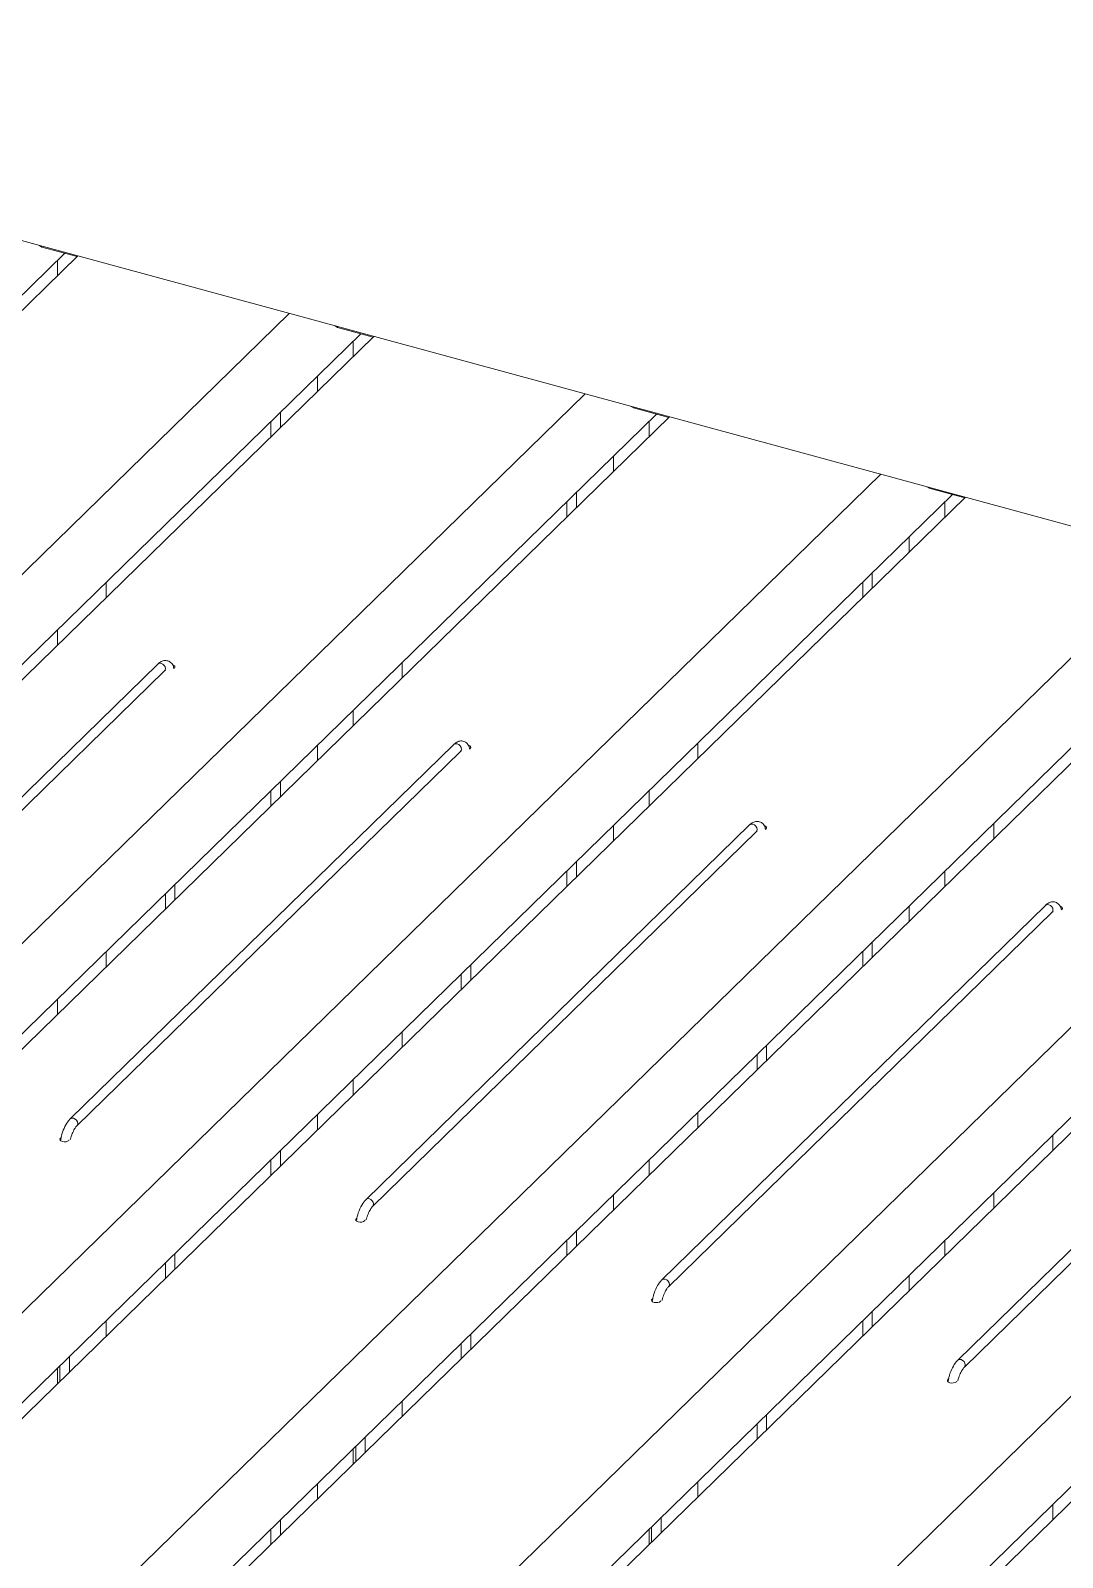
# Model space of a CAD drawing. Header units: millimetres. Extents: x 173 to 1125, y 0 to 736.
# Drawn here: x 889.16 to 921.56, y 577.39 to 625.31 of the extents above; entities that cross this region are included whole.
import ezdxf

# ---------------------------------------------------------------- set-up
doc = ezdxf.new("R2010")
doc.units = ezdxf.units.MM

msp = doc.modelspace()

# ---------------------------------------------------------------- linework, layer by layer
at = {"color": 7, "linetype": 'Continuous', "lineweight": 15}
for p, q in [((808.946, 640.438), (930.73, 607.34)), ((846.537, 575.178), (890.649, 618.233)), ((856.213, 585.104), (890.242, 618.317)), ((889.517, 618.514), (889.441, 618.561)), ((889.517, 618.514), (890.628, 618.212)), ((889.517, 618.514), (890.628, 618.212)), ((889.517, 618.514), (890.628, 618.212)), ((890.006, 617.605), (890.006, 618.087)), ((899.602, 560.756), (956.971, 616.75)), ((853.17, 573.375), (897.282, 616.43)), ((865.5, 582.58), (899.528, 615.793)), ((898.803, 615.99), (898.728, 616.037)), ((898.803, 615.99), (899.915, 615.688)), ((898.803, 615.99), (899.915, 615.688)), ((898.803, 615.99), (899.915, 615.688)), ((898.803, 615.99), (899.915, 615.688)), ((902.256, 560.035), (959.624, 616.029)), ((855.824, 572.654), (899.936, 615.709)), ((899.293, 615.081), (899.293, 615.564)), ((898.173, 613.988), (898.173, 614.47)), ((862.457, 570.851), (906.569, 613.906)), ((897.012, 612.855), (897.012, 613.337)), ((897.012, 612.855), (897.012, 613.337)), ((897.012, 612.855), (897.012, 613.337)), ((908.09, 613.467), (908.014, 613.513)), ((908.09, 613.467), (909.201, 613.165)), ((908.09, 613.467), (909.201, 613.165)), ((908.09, 613.467), (909.201, 613.165)), ((908.09, 613.467), (909.201, 613.165)), ((908.09, 613.467), (909.201, 613.165)), ((865.11, 570.13), (909.222, 613.185)), ((874.786, 580.057), (908.815, 613.27)), ((896.712, 613.045), (896.712, 612.563)), ((896.712, 613.045), (896.712, 612.563)), ((896.712, 613.045), (896.712, 612.563)), ((908.579, 612.558), (908.579, 613.04)), ((907.459, 611.464), (907.459, 611.946)), ((871.743, 568.328), (915.855, 611.382)), ((917.376, 610.943), (917.301, 610.99)), ((917.376, 610.943), (918.487, 610.641)), ((917.376, 610.943), (918.487, 610.641)), ((917.376, 610.943), (918.487, 610.641)), ((917.376, 610.943), (918.487, 610.641)), ((917.376, 610.943), (918.487, 610.641)), ((917.376, 610.943), (918.487, 610.641)), ((874.396, 567.606), (918.508, 610.661)), ((884.072, 577.533), (918.101, 610.746)), ((905.998, 610.521), (905.998, 610.039)), ((905.998, 610.521), (905.998, 610.039)), ((905.998, 610.521), (905.998, 610.039)), ((905.998, 610.521), (905.998, 610.039)), ((906.298, 610.332), (906.298, 610.814)), ((906.298, 610.332), (906.298, 610.814)), ((906.298, 610.332), (906.298, 610.814)), ((906.298, 610.332), (906.298, 610.814)), ((917.865, 610.034), (917.865, 610.516)), ((916.745, 608.94), (916.745, 609.423)), ((881.029, 565.804), (925.142, 608.859)), ((883.683, 565.083), (927.795, 608.137)), ((893.359, 575.009), (927.387, 608.222)), ((915.585, 607.808), (915.585, 608.29)), ((915.585, 607.808), (915.585, 608.29)), ((915.585, 607.808), (915.585, 608.29)), ((915.585, 607.808), (915.585, 608.29)), ((915.585, 607.808), (915.585, 608.29)), ((891.539, 607.514), (891.539, 607.996)), ((915.285, 607.997), (915.285, 607.515)), ((915.285, 607.997), (915.285, 607.515)), ((915.285, 607.997), (915.285, 607.515)), ((915.285, 607.997), (915.285, 607.515)), ((915.285, 607.997), (915.285, 607.515)), ((890.006, 606.018), (890.006, 606.5)), ((890.316, 563.28), (934.428, 606.335)), ((902.645, 572.485), (936.674, 605.698)), ((893.163, 605.427), (881.122, 593.675)), ((893.163, 605.427), (881.122, 593.675)), ((893.163, 605.427), (881.122, 593.675)), ((893.163, 605.427), (881.122, 593.675)), ((881.332, 593.46), (893.372, 605.212)), ((881.332, 593.46), (893.372, 605.212)), ((881.332, 593.46), (893.372, 605.212)), ((881.332, 593.46), (893.372, 605.212)), ((892.969, 562.559), (937.081, 605.614)), ((900.826, 604.99), (900.826, 605.472)), ((899.293, 603.494), (899.293, 603.976)), ((902.449, 602.903), (890.408, 591.151)), ((902.449, 602.903), (890.408, 591.151)), ((902.449, 602.903), (890.408, 591.151)), ((902.449, 602.903), (890.408, 591.151)), ((902.449, 602.903), (890.408, 591.151)), ((898.173, 602.401), (898.173, 602.883)), ((910.112, 602.466), (910.112, 602.948)), ((911.932, 569.961), (945.96, 603.174)), ((890.618, 590.936), (902.659, 602.688)), ((890.618, 590.936), (902.659, 602.688)), ((890.618, 590.936), (902.659, 602.688)), ((890.618, 590.936), (902.659, 602.688)), ((890.618, 590.936), (902.659, 602.688)), ((896.712, 601.457), (896.712, 600.975)), ((896.712, 601.457), (896.712, 600.975)), ((896.712, 601.457), (896.712, 600.975)), ((897.012, 601.268), (897.012, 601.75)), ((897.012, 601.268), (897.012, 601.75)), ((897.012, 601.268), (897.012, 601.75)), ((908.579, 600.97), (908.579, 601.452)), ((919.399, 599.943), (919.399, 600.425)), ((911.736, 600.379), (899.695, 588.627)), ((911.736, 600.379), (899.695, 588.627)), ((911.736, 600.379), (899.695, 588.627)), ((911.736, 600.379), (899.695, 588.627)), ((911.736, 600.379), (899.695, 588.627)), ((911.736, 600.379), (899.695, 588.627)), ((899.904, 588.412), (911.945, 600.164)), ((899.904, 588.412), (911.945, 600.164)), ((899.904, 588.412), (911.945, 600.164)), ((899.904, 588.412), (911.945, 600.164)), ((899.904, 588.412), (911.945, 600.164)), ((899.904, 588.412), (911.945, 600.164)), ((907.459, 599.877), (907.459, 600.359)), ((906.298, 598.744), (906.298, 599.226)), ((906.298, 598.744), (906.298, 599.226)), ((906.298, 598.744), (906.298, 599.226)), ((906.298, 598.744), (906.298, 599.226)), ((893.698, 598.033), (893.698, 598.515)), ((893.698, 598.033), (893.698, 598.515)), ((893.698, 598.033), (893.698, 598.515)), ((893.698, 598.033), (893.698, 598.515)), ((905.998, 598.933), (905.998, 598.451)), ((905.998, 598.933), (905.998, 598.451)), ((905.998, 598.933), (905.998, 598.451)), ((905.998, 598.933), (905.998, 598.451)), ((917.865, 598.446), (917.865, 598.928)), ((893.398, 598.222), (893.398, 597.74)), ((893.398, 598.222), (893.398, 597.74)), ((893.398, 598.222), (893.398, 597.74)), ((893.398, 598.222), (893.398, 597.74)), ((921.022, 597.855), (908.981, 586.103)), ((921.022, 597.855), (908.981, 586.103)), ((921.022, 597.855), (908.981, 586.103)), ((921.022, 597.855), (908.981, 586.103)), ((921.022, 597.855), (908.981, 586.103)), ((909.191, 585.888), (921.232, 597.641)), ((909.191, 585.888), (921.232, 597.641)), ((909.191, 585.888), (921.232, 597.641)), ((909.191, 585.888), (921.232, 597.641)), ((909.191, 585.888), (921.232, 597.641)), ((916.745, 597.353), (916.745, 597.835)), ((915.585, 596.22), (915.585, 596.702)), ((915.585, 596.22), (915.585, 596.702)), ((915.585, 596.22), (915.585, 596.702)), ((915.585, 596.22), (915.585, 596.702)), ((915.585, 596.22), (915.585, 596.702)), ((891.539, 595.926), (891.539, 596.408)), ((915.285, 596.409), (915.285, 595.927)), ((915.285, 596.409), (915.285, 595.927)), ((915.285, 596.409), (915.285, 595.927)), ((915.285, 596.409), (915.285, 595.927)), ((915.285, 596.409), (915.285, 595.927)), ((902.684, 595.698), (902.684, 595.216)), ((902.684, 595.698), (902.684, 595.216)), ((902.684, 595.698), (902.684, 595.216)), ((902.684, 595.698), (902.684, 595.216)), ((902.684, 595.698), (902.684, 595.216)), ((902.984, 595.509), (902.984, 595.991)), ((902.984, 595.509), (902.984, 595.991)), ((902.984, 595.509), (902.984, 595.991)), ((902.984, 595.509), (902.984, 595.991)), ((902.984, 595.509), (902.984, 595.991)), ((930.308, 595.331), (918.268, 583.579)), ((930.308, 595.331), (918.268, 583.579)), ((930.308, 595.331), (918.268, 583.579)), ((930.308, 595.331), (918.268, 583.579)), ((890.006, 594.43), (890.006, 594.912)), ((918.477, 583.365), (930.518, 595.117)), ((918.477, 583.365), (930.518, 595.117)), ((918.477, 583.365), (930.518, 595.117)), ((918.477, 583.365), (930.518, 595.117)), ((900.826, 593.403), (900.826, 593.885)), ((912.27, 592.985), (912.27, 593.467)), ((912.27, 592.985), (912.27, 593.467)), ((912.27, 592.985), (912.27, 593.467)), ((912.27, 592.985), (912.27, 593.467)), ((912.27, 592.985), (912.27, 593.467)), ((912.27, 592.985), (912.27, 593.467)), ((911.97, 593.174), (911.97, 592.692)), ((911.97, 593.174), (911.97, 592.692)), ((911.97, 593.174), (911.97, 592.692)), ((911.97, 593.174), (911.97, 592.692)), ((911.97, 593.174), (911.97, 592.692)), ((911.97, 593.174), (911.97, 592.692)), ((899.293, 591.906), (899.293, 592.388)), ((898.173, 590.813), (898.173, 591.295)), ((910.112, 590.879), (910.112, 591.361)), ((890.62, 590.938), (890.618, 590.936)), ((921.257, 590.651), (921.257, 590.168)), ((921.257, 590.651), (921.257, 590.168)), ((921.257, 590.651), (921.257, 590.168)), ((921.257, 590.651), (921.257, 590.168)), ((921.257, 590.651), (921.257, 590.168)), ((896.712, 589.869), (896.712, 589.387)), ((896.712, 589.869), (896.712, 589.387)), ((896.712, 589.869), (896.712, 589.387)), ((897.012, 589.68), (897.012, 590.162)), ((897.012, 589.68), (897.012, 590.162)), ((897.012, 589.68), (897.012, 590.162)), ((908.579, 589.382), (908.579, 589.864)), ((899.906, 588.414), (899.904, 588.412)), ((907.459, 588.289), (907.459, 588.771)), ((919.399, 588.355), (919.399, 588.837)), ((906.298, 587.156), (906.298, 587.638)), ((906.298, 587.156), (906.298, 587.638)), ((906.298, 587.156), (906.298, 587.638)), ((906.298, 587.156), (906.298, 587.638)), ((905.998, 587.346), (905.998, 586.863)), ((905.998, 587.346), (905.998, 586.863)), ((905.998, 587.346), (905.998, 586.863)), ((905.998, 587.346), (905.998, 586.863)), ((917.865, 586.858), (917.865, 587.341)), ((893.398, 586.634), (893.398, 586.152)), ((893.398, 586.634), (893.398, 586.152)), ((893.398, 586.634), (893.398, 586.152)), ((893.398, 586.634), (893.398, 586.152)), ((893.698, 586.445), (893.698, 586.927)), ((893.698, 586.445), (893.698, 586.927)), ((893.698, 586.445), (893.698, 586.927)), ((893.698, 586.445), (893.698, 586.927)), ((916.745, 585.765), (916.745, 586.247)), ((909.192, 585.89), (909.191, 585.888)), ((915.585, 584.632), (915.585, 585.115)), ((915.585, 584.632), (915.585, 585.115)), ((915.585, 584.632), (915.585, 585.115)), ((915.585, 584.632), (915.585, 585.115)), ((915.585, 584.632), (915.585, 585.115)), ((891.539, 584.339), (891.539, 584.821)), ((915.285, 584.822), (915.285, 584.34)), ((915.285, 584.822), (915.285, 584.34)), ((915.285, 584.822), (915.285, 584.34)), ((915.285, 584.822), (915.285, 584.34)), ((915.285, 584.822), (915.285, 584.34)), ((902.684, 584.111), (902.684, 583.628)), ((902.684, 584.111), (902.684, 583.628)), ((902.684, 584.111), (902.684, 583.628)), ((902.684, 584.111), (902.684, 583.628)), ((902.684, 584.111), (902.684, 583.628)), ((902.984, 583.921), (902.984, 584.403)), ((902.984, 583.921), (902.984, 584.403)), ((902.984, 583.921), (902.984, 584.403)), ((902.984, 583.921), (902.984, 584.403)), ((902.984, 583.921), (902.984, 584.403)), ((890.383, 583.21), (890.383, 583.692)), ((890.383, 583.21), (890.383, 583.692)), ((890.383, 583.21), (890.383, 583.692)), ((890.383, 583.21), (890.383, 583.692)), ((890.383, 583.21), (890.383, 583.692)), ((890.006, 582.842), (890.006, 583.324)), ((890.083, 583.399), (890.083, 582.917)), ((890.083, 583.399), (890.083, 582.917)), ((890.083, 583.399), (890.083, 582.917)), ((890.083, 583.399), (890.083, 582.917)), ((890.083, 583.399), (890.083, 582.917)), ((918.479, 583.366), (918.477, 583.365)), ((900.826, 581.815), (900.826, 582.297)), ((912.27, 581.397), (912.27, 581.88)), ((912.27, 581.397), (912.27, 581.88)), ((912.27, 581.397), (912.27, 581.88)), ((912.27, 581.397), (912.27, 581.88)), ((912.27, 581.397), (912.27, 581.88)), ((912.27, 581.397), (912.27, 581.88)), ((911.97, 581.587), (911.97, 581.105)), ((911.97, 581.587), (911.97, 581.105)), ((911.97, 581.587), (911.97, 581.105)), ((911.97, 581.587), (911.97, 581.105)), ((911.97, 581.587), (911.97, 581.105)), ((911.97, 581.587), (911.97, 581.105)), ((899.293, 580.318), (899.293, 580.801)), ((899.37, 580.876), (899.37, 580.394)), ((899.37, 580.876), (899.37, 580.394)), ((899.37, 580.876), (899.37, 580.394)), ((899.37, 580.876), (899.37, 580.394)), ((899.37, 580.876), (899.37, 580.394)), ((899.37, 580.876), (899.37, 580.394)), ((899.67, 580.686), (899.67, 581.168)), ((899.67, 580.686), (899.67, 581.168)), ((899.67, 580.686), (899.67, 581.168)), ((899.67, 580.686), (899.67, 581.168)), ((899.67, 580.686), (899.67, 581.168)), ((899.67, 580.686), (899.67, 581.168)), ((898.173, 579.225), (898.173, 579.707)), ((910.112, 579.291), (910.112, 579.773)), ((921.257, 579.063), (921.257, 578.581)), ((921.257, 579.063), (921.257, 578.581)), ((921.257, 579.063), (921.257, 578.581)), ((921.257, 579.063), (921.257, 578.581)), ((921.257, 579.063), (921.257, 578.581)), ((897.012, 578.092), (897.012, 578.575)), ((897.012, 578.092), (897.012, 578.575)), ((897.012, 578.092), (897.012, 578.575)), ((908.656, 578.352), (908.656, 577.87)), ((908.656, 578.352), (908.656, 577.87)), ((908.656, 578.352), (908.656, 577.87)), ((908.656, 578.352), (908.656, 577.87)), ((908.656, 578.352), (908.656, 577.87)), ((908.956, 578.163), (908.956, 578.645)), ((908.956, 578.163), (908.956, 578.645)), ((908.956, 578.163), (908.956, 578.645)), ((908.956, 578.163), (908.956, 578.645)), ((908.956, 578.163), (908.956, 578.645)), ((896.712, 578.282), (896.712, 577.8)), ((896.712, 578.282), (896.712, 577.8)), ((896.712, 578.282), (896.712, 577.8)), ((908.579, 577.795), (908.579, 578.277))]:
    msp.add_line(p, q, dxfattribs=at)
at = {"color": 8, "linetype": 'Continuous', "lineweight": 15, "flags": 128}
for points in [[(893.163, 605.427), (893.174, 605.436), (893.217, 605.452), (893.268, 605.448), (893.318, 605.424), (893.361, 605.385), (893.39, 605.335), (893.4, 605.283), (893.39, 605.237), (893.372, 605.212)], [(893.163, 605.427), (893.174, 605.436), (893.217, 605.452), (893.268, 605.448), (893.318, 605.424), (893.361, 605.385), (893.39, 605.335), (893.4, 605.283), (893.39, 605.237), (893.372, 605.212)], [(893.163, 605.427), (893.174, 605.436), (893.217, 605.452), (893.268, 605.448), (893.318, 605.424), (893.361, 605.385), (893.39, 605.335), (893.4, 605.283), (893.39, 605.237), (893.372, 605.212)], [(893.163, 605.427), (893.174, 605.436), (893.217, 605.452), (893.268, 605.448), (893.318, 605.424), (893.361, 605.385), (893.39, 605.335), (893.4, 605.283), (893.39, 605.237), (893.372, 605.212)], [(902.449, 602.903), (902.46, 602.912), (902.503, 602.928), (902.554, 602.924), (902.605, 602.901), (902.648, 602.861), (902.677, 602.811), (902.687, 602.76), (902.677, 602.713), (902.659, 602.688)], [(902.449, 602.903), (902.46, 602.912), (902.503, 602.928), (902.554, 602.924), (902.605, 602.901), (902.648, 602.861), (902.677, 602.811), (902.687, 602.76), (902.677, 602.713), (902.659, 602.688)], [(902.449, 602.903), (902.46, 602.912), (902.503, 602.928), (902.554, 602.924), (902.605, 602.901), (902.648, 602.861), (902.677, 602.811), (902.687, 602.76), (902.677, 602.713), (902.659, 602.688)], [(902.449, 602.903), (902.46, 602.912), (902.503, 602.928), (902.554, 602.924), (902.605, 602.901), (902.648, 602.861), (902.677, 602.811), (902.687, 602.76), (902.677, 602.713), (902.659, 602.688)], [(902.449, 602.903), (902.46, 602.912), (902.503, 602.928), (902.554, 602.924), (902.605, 602.901), (902.648, 602.861), (902.677, 602.811), (902.687, 602.76), (902.677, 602.713), (902.659, 602.688)], [(911.736, 600.379), (911.747, 600.388), (911.79, 600.404), (911.84, 600.4), (911.891, 600.377), (911.934, 600.337), (911.963, 600.288), (911.973, 600.236), (911.963, 600.189), (911.945, 600.164)], [(911.736, 600.379), (911.747, 600.388), (911.79, 600.404), (911.84, 600.4), (911.891, 600.377), (911.934, 600.337), (911.963, 600.288), (911.973, 600.236), (911.963, 600.189), (911.945, 600.164)], [(911.736, 600.379), (911.747, 600.388), (911.79, 600.404), (911.84, 600.4), (911.891, 600.377), (911.934, 600.337), (911.963, 600.288), (911.973, 600.236), (911.963, 600.189), (911.945, 600.164)], [(911.736, 600.379), (911.747, 600.388), (911.79, 600.404), (911.84, 600.4), (911.891, 600.377), (911.934, 600.337), (911.963, 600.288), (911.973, 600.236), (911.963, 600.189), (911.945, 600.164)], [(911.736, 600.379), (911.747, 600.388), (911.79, 600.404), (911.84, 600.4), (911.891, 600.377), (911.934, 600.337), (911.963, 600.288), (911.973, 600.236), (911.963, 600.189), (911.945, 600.164)], [(911.736, 600.379), (911.747, 600.388), (911.79, 600.404), (911.84, 600.4), (911.891, 600.377), (911.934, 600.337), (911.963, 600.288), (911.973, 600.236), (911.963, 600.189), (911.945, 600.164)], [(921.022, 597.855), (921.033, 597.864), (921.076, 597.88), (921.127, 597.876), (921.178, 597.853), (921.221, 597.813), (921.249, 597.764), (921.259, 597.712), (921.249, 597.665), (921.232, 597.641)], [(921.022, 597.855), (921.033, 597.864), (921.076, 597.88), (921.127, 597.876), (921.178, 597.853), (921.221, 597.813), (921.249, 597.764), (921.259, 597.712), (921.249, 597.665), (921.232, 597.641)], [(921.022, 597.855), (921.033, 597.864), (921.076, 597.88), (921.127, 597.876), (921.178, 597.853), (921.221, 597.813), (921.249, 597.764), (921.259, 597.712), (921.249, 597.665), (921.232, 597.641)], [(921.022, 597.855), (921.033, 597.864), (921.076, 597.88), (921.127, 597.876), (921.178, 597.853), (921.221, 597.813), (921.249, 597.764), (921.259, 597.712), (921.249, 597.665), (921.232, 597.641)], [(921.022, 597.855), (921.033, 597.864), (921.076, 597.88), (921.127, 597.876), (921.178, 597.853), (921.221, 597.813), (921.249, 597.764), (921.259, 597.712), (921.249, 597.665), (921.232, 597.641)], [(890.408, 591.151), (890.419, 591.16), (890.462, 591.176), (890.513, 591.172), (890.564, 591.148), (890.607, 591.109), (890.636, 591.059), (890.646, 591.007), (890.636, 590.961), (890.62, 590.938)], [(890.408, 591.151), (890.419, 591.16), (890.462, 591.176), (890.513, 591.172), (890.564, 591.148), (890.607, 591.109), (890.636, 591.059), (890.646, 591.007), (890.636, 590.961), (890.62, 590.938)], [(890.408, 591.151), (890.419, 591.16), (890.462, 591.176), (890.513, 591.172), (890.564, 591.148), (890.607, 591.109), (890.636, 591.059), (890.646, 591.007), (890.636, 590.961), (890.62, 590.938)], [(890.408, 591.151), (890.419, 591.16), (890.462, 591.176), (890.513, 591.172), (890.564, 591.148), (890.607, 591.109), (890.636, 591.059), (890.646, 591.007), (890.636, 590.961), (890.62, 590.938)], [(890.408, 591.151), (890.419, 591.16), (890.462, 591.176), (890.513, 591.172), (890.564, 591.148), (890.607, 591.109), (890.636, 591.059), (890.646, 591.007), (890.636, 590.961), (890.62, 590.938)], [(899.695, 588.627), (899.706, 588.636), (899.749, 588.652), (899.8, 588.648), (899.85, 588.625), (899.893, 588.585), (899.922, 588.536), (899.932, 588.484), (899.922, 588.437), (899.906, 588.414)], [(899.695, 588.627), (899.706, 588.636), (899.749, 588.652), (899.8, 588.648), (899.85, 588.625), (899.893, 588.585), (899.922, 588.536), (899.932, 588.484), (899.922, 588.437), (899.906, 588.414)], [(899.695, 588.627), (899.706, 588.636), (899.749, 588.652), (899.8, 588.648), (899.85, 588.625), (899.893, 588.585), (899.922, 588.536), (899.932, 588.484), (899.922, 588.437), (899.906, 588.414)], [(899.695, 588.627), (899.706, 588.636), (899.749, 588.652), (899.8, 588.648), (899.85, 588.625), (899.893, 588.585), (899.922, 588.536), (899.932, 588.484), (899.922, 588.437), (899.906, 588.414)], [(899.695, 588.627), (899.706, 588.636), (899.749, 588.652), (899.8, 588.648), (899.85, 588.625), (899.893, 588.585), (899.922, 588.536), (899.932, 588.484), (899.922, 588.437), (899.906, 588.414)], [(899.695, 588.627), (899.706, 588.636), (899.749, 588.652), (899.8, 588.648), (899.85, 588.625), (899.893, 588.585), (899.922, 588.536), (899.932, 588.484), (899.922, 588.437), (899.906, 588.414)], [(908.981, 586.103), (908.992, 586.112), (909.035, 586.128), (909.086, 586.124), (909.137, 586.101), (909.18, 586.061), (909.209, 586.012), (909.219, 585.96), (909.209, 585.913), (909.192, 585.89)], [(908.981, 586.103), (908.992, 586.112), (909.035, 586.128), (909.086, 586.124), (909.137, 586.101), (909.18, 586.061), (909.209, 586.012), (909.219, 585.96), (909.209, 585.913), (909.192, 585.89)], [(908.981, 586.103), (908.992, 586.112), (909.035, 586.128), (909.086, 586.124), (909.137, 586.101), (909.18, 586.061), (909.209, 586.012), (909.219, 585.96), (909.209, 585.913), (909.192, 585.89)], [(908.981, 586.103), (908.992, 586.112), (909.035, 586.128), (909.086, 586.124), (909.137, 586.101), (909.18, 586.061), (909.209, 586.012), (909.219, 585.96), (909.209, 585.913), (909.192, 585.89)], [(908.981, 586.103), (908.992, 586.112), (909.035, 586.128), (909.086, 586.124), (909.137, 586.101), (909.18, 586.061), (909.209, 586.012), (909.219, 585.96), (909.209, 585.913), (909.192, 585.89)], [(918.268, 583.579), (918.279, 583.588), (918.322, 583.605), (918.372, 583.601), (918.423, 583.577), (918.466, 583.537), (918.495, 583.488), (918.505, 583.436), (918.495, 583.389), (918.479, 583.366)], [(918.268, 583.579), (918.279, 583.588), (918.322, 583.605), (918.372, 583.601), (918.423, 583.577), (918.466, 583.537), (918.495, 583.488), (918.505, 583.436), (918.495, 583.389), (918.479, 583.366)], [(918.268, 583.579), (918.279, 583.588), (918.322, 583.605), (918.372, 583.601), (918.423, 583.577), (918.466, 583.537), (918.495, 583.488), (918.505, 583.436), (918.495, 583.389), (918.479, 583.366)], [(918.268, 583.579), (918.279, 583.588), (918.322, 583.605), (918.372, 583.601), (918.423, 583.577), (918.466, 583.537), (918.495, 583.488), (918.505, 583.436), (918.495, 583.389), (918.479, 583.366)]]:
    msp.add_lwpolyline(points, dxfattribs=at)
at = {"color": 7, "linetype": 'Continuous', "lineweight": 15, "flags": 128}
for points in [[(893.659, 605.284), (893.68, 605.3), (893.697, 605.328), (893.691, 605.358), (893.663, 605.385), (893.628, 605.401)], [(893.659, 605.284), (893.68, 605.3), (893.697, 605.328), (893.691, 605.358), (893.663, 605.385), (893.628, 605.401)], [(893.659, 605.284), (893.68, 605.3), (893.697, 605.328), (893.691, 605.358), (893.663, 605.385), (893.628, 605.401)], [(893.659, 605.284), (893.68, 605.3), (893.697, 605.328), (893.691, 605.358), (893.663, 605.385), (893.628, 605.401)], [(902.945, 602.76), (902.967, 602.776), (902.983, 602.805), (902.977, 602.835), (902.949, 602.861), (902.914, 602.877)], [(902.945, 602.76), (902.967, 602.776), (902.983, 602.805), (902.977, 602.835), (902.949, 602.861), (902.914, 602.877)], [(902.945, 602.76), (902.967, 602.776), (902.983, 602.805), (902.977, 602.835), (902.949, 602.861), (902.914, 602.877)], [(902.945, 602.76), (902.967, 602.776), (902.983, 602.805), (902.977, 602.835), (902.949, 602.861), (902.914, 602.877)], [(902.945, 602.76), (902.967, 602.776), (902.983, 602.805), (902.977, 602.835), (902.949, 602.861), (902.914, 602.877)], [(912.231, 600.236), (912.253, 600.252), (912.27, 600.281), (912.264, 600.311), (912.236, 600.337), (912.201, 600.353)], [(912.231, 600.236), (912.253, 600.252), (912.27, 600.281), (912.264, 600.311), (912.236, 600.337), (912.201, 600.353)], [(912.231, 600.236), (912.253, 600.252), (912.27, 600.281), (912.264, 600.311), (912.236, 600.337), (912.201, 600.353)], [(912.231, 600.236), (912.253, 600.252), (912.27, 600.281), (912.264, 600.311), (912.236, 600.337), (912.201, 600.353)], [(912.231, 600.236), (912.253, 600.252), (912.27, 600.281), (912.264, 600.311), (912.236, 600.337), (912.201, 600.353)], [(912.231, 600.236), (912.253, 600.252), (912.27, 600.281), (912.264, 600.311), (912.236, 600.337), (912.201, 600.353)], [(921.518, 597.712), (921.539, 597.728), (921.556, 597.757), (921.55, 597.787), (921.522, 597.813), (921.487, 597.829)], [(921.518, 597.712), (921.539, 597.728), (921.556, 597.757), (921.55, 597.787), (921.522, 597.813), (921.487, 597.829)], [(921.518, 597.712), (921.539, 597.728), (921.556, 597.757), (921.55, 597.787), (921.522, 597.813), (921.487, 597.829)], [(921.518, 597.712), (921.539, 597.728), (921.556, 597.757), (921.55, 597.787), (921.522, 597.813), (921.487, 597.829)], [(921.518, 597.712), (921.539, 597.728), (921.556, 597.757), (921.55, 597.787), (921.522, 597.813), (921.487, 597.829)], [(890.121, 590.564), (890.101, 590.549), (890.084, 590.52), (890.09, 590.49), (890.118, 590.464), (890.163, 590.445), (890.219, 590.436), (890.278, 590.439), (890.329, 590.454), (890.366, 590.477), (890.379, 590.495)], [(890.121, 590.564), (890.101, 590.549), (890.084, 590.52), (890.09, 590.49), (890.118, 590.464), (890.163, 590.445), (890.219, 590.436), (890.278, 590.439), (890.329, 590.454), (890.366, 590.477), (890.379, 590.495)], [(890.121, 590.564), (890.101, 590.549), (890.084, 590.52), (890.09, 590.49), (890.118, 590.464), (890.163, 590.445), (890.219, 590.436), (890.278, 590.439), (890.329, 590.454), (890.366, 590.477), (890.379, 590.495)], [(890.121, 590.564), (890.101, 590.549), (890.084, 590.52), (890.09, 590.49), (890.118, 590.464), (890.163, 590.445), (890.219, 590.436), (890.278, 590.439), (890.329, 590.454), (890.366, 590.477), (890.379, 590.495)], [(890.121, 590.564), (890.101, 590.549), (890.084, 590.52), (890.09, 590.49), (890.118, 590.464), (890.163, 590.445), (890.219, 590.436), (890.278, 590.439), (890.329, 590.454), (890.366, 590.477), (890.379, 590.495)], [(899.407, 588.04), (899.387, 588.025), (899.37, 587.996), (899.376, 587.966), (899.404, 587.94), (899.45, 587.921), (899.506, 587.912), (899.564, 587.915), (899.615, 587.93), (899.652, 587.953), (899.666, 587.971)], [(899.407, 588.04), (899.387, 588.025), (899.37, 587.996), (899.376, 587.966), (899.404, 587.94), (899.45, 587.921), (899.506, 587.912), (899.564, 587.915), (899.615, 587.93), (899.652, 587.953), (899.666, 587.971)], [(899.407, 588.04), (899.387, 588.025), (899.37, 587.996), (899.376, 587.966), (899.404, 587.94), (899.45, 587.921), (899.506, 587.912), (899.564, 587.915), (899.615, 587.93), (899.652, 587.953), (899.666, 587.971)], [(899.407, 588.04), (899.387, 588.025), (899.37, 587.996), (899.376, 587.966), (899.404, 587.94), (899.45, 587.921), (899.506, 587.912), (899.564, 587.915), (899.615, 587.93), (899.652, 587.953), (899.666, 587.971)], [(899.407, 588.04), (899.387, 588.025), (899.37, 587.996), (899.376, 587.966), (899.404, 587.94), (899.45, 587.921), (899.506, 587.912), (899.564, 587.915), (899.615, 587.93), (899.652, 587.953), (899.666, 587.971)], [(899.407, 588.04), (899.387, 588.025), (899.37, 587.996), (899.376, 587.966), (899.404, 587.94), (899.45, 587.921), (899.506, 587.912), (899.564, 587.915), (899.615, 587.93), (899.652, 587.953), (899.666, 587.971)], [(908.694, 585.517), (908.673, 585.501), (908.657, 585.472), (908.663, 585.442), (908.691, 585.416), (908.736, 585.397), (908.792, 585.388), (908.85, 585.392), (908.902, 585.406), (908.939, 585.429), (908.952, 585.447)], [(908.694, 585.517), (908.673, 585.501), (908.657, 585.472), (908.663, 585.442), (908.691, 585.416), (908.736, 585.397), (908.792, 585.388), (908.85, 585.392), (908.902, 585.406), (908.939, 585.429), (908.952, 585.447)], [(908.694, 585.517), (908.673, 585.501), (908.657, 585.472), (908.663, 585.442), (908.691, 585.416), (908.736, 585.397), (908.792, 585.388), (908.85, 585.392), (908.902, 585.406), (908.939, 585.429), (908.952, 585.447)], [(908.694, 585.517), (908.673, 585.501), (908.657, 585.472), (908.663, 585.442), (908.691, 585.416), (908.736, 585.397), (908.792, 585.388), (908.85, 585.392), (908.902, 585.406), (908.939, 585.429), (908.952, 585.447)], [(908.694, 585.517), (908.673, 585.501), (908.657, 585.472), (908.663, 585.442), (908.691, 585.416), (908.736, 585.397), (908.792, 585.388), (908.85, 585.392), (908.902, 585.406), (908.939, 585.429), (908.952, 585.447)], [(917.98, 582.993), (917.96, 582.978), (917.943, 582.949), (917.949, 582.919), (917.977, 582.892), (918.022, 582.873), (918.079, 582.865), (918.137, 582.868), (918.188, 582.882), (918.225, 582.905), (918.238, 582.924)], [(917.98, 582.993), (917.96, 582.978), (917.943, 582.949), (917.949, 582.919), (917.977, 582.892), (918.022, 582.873), (918.079, 582.865), (918.137, 582.868), (918.188, 582.882), (918.225, 582.905), (918.238, 582.924)], [(917.98, 582.993), (917.96, 582.978), (917.943, 582.949), (917.949, 582.919), (917.977, 582.892), (918.022, 582.873), (918.079, 582.865), (918.137, 582.868), (918.188, 582.882), (918.225, 582.905), (918.238, 582.924)], [(917.98, 582.993), (917.96, 582.978), (917.943, 582.949), (917.949, 582.919), (917.977, 582.892), (918.022, 582.873), (918.079, 582.865), (918.137, 582.868), (918.188, 582.882), (918.225, 582.905), (918.238, 582.924)]]:
    msp.add_lwpolyline(points, dxfattribs=at)
at = {"color": 7, "linetype": 'Continuous', "lineweight": 15}
for points, knots in [([(893.662, 605.288), (893.653, 605.327), (893.633, 605.413), (893.544, 605.504), (893.417, 605.548), (893.291, 605.524), (893.212, 605.473), (893.171, 605.435), (893.163, 605.427)], [0, 0, 0, 0, 0.1740044, 0.3820894, 0.5682032, 0.7517218, 0.9498348, 1, 1, 1, 1]), ([(893.662, 605.288), (893.653, 605.327), (893.633, 605.413), (893.544, 605.504), (893.417, 605.548), (893.291, 605.524), (893.212, 605.473), (893.171, 605.435), (893.163, 605.427)], [0, 0, 0, 0, 0.1740044, 0.3820894, 0.5682032, 0.7517218, 0.9498348, 1, 1, 1, 1]), ([(893.662, 605.288), (893.653, 605.327), (893.633, 605.413), (893.544, 605.504), (893.417, 605.548), (893.291, 605.524), (893.212, 605.473), (893.171, 605.435), (893.163, 605.427)], [0, 0, 0, 0, 0.1740044, 0.3820894, 0.5682032, 0.7517218, 0.9498348, 1, 1, 1, 1]), ([(893.662, 605.288), (893.653, 605.327), (893.633, 605.413), (893.544, 605.504), (893.417, 605.548), (893.291, 605.524), (893.212, 605.473), (893.171, 605.435), (893.163, 605.427)], [0, 0, 0, 0, 0.1740044, 0.3820894, 0.5682032, 0.7517218, 0.9498348, 1, 1, 1, 1]), ([(893.372, 605.212), (893.385, 605.222), (893.405, 605.238), (893.403, 605.237), (893.402, 605.237)], [0, 0, 0, 0, 0.60457, 1, 1, 1, 1]), ([(893.372, 605.212), (893.385, 605.222), (893.405, 605.238), (893.403, 605.237), (893.402, 605.237)], [0, 0, 0, 0, 0.60457, 1, 1, 1, 1]), ([(893.372, 605.212), (893.385, 605.222), (893.405, 605.238), (893.403, 605.237), (893.402, 605.237)], [0, 0, 0, 0, 0.60457, 1, 1, 1, 1]), ([(893.372, 605.212), (893.385, 605.222), (893.405, 605.238), (893.403, 605.237), (893.402, 605.237)], [0, 0, 0, 0, 0.60457, 1, 1, 1, 1]), ([(902.948, 602.764), (902.939, 602.803), (902.919, 602.889), (902.83, 602.98), (902.703, 603.024), (902.577, 603), (902.498, 602.949), (902.457, 602.911), (902.449, 602.903)], [0, 0, 0, 0, 0.174004, 0.382089, 0.568203, 0.751722, 0.949835, 1, 1, 1, 1]), ([(902.948, 602.764), (902.939, 602.803), (902.919, 602.889), (902.83, 602.98), (902.703, 603.024), (902.577, 603), (902.498, 602.949), (902.457, 602.911), (902.449, 602.903)], [0, 0, 0, 0, 0.174004, 0.382089, 0.568203, 0.751722, 0.949835, 1, 1, 1, 1]), ([(902.948, 602.764), (902.939, 602.803), (902.919, 602.889), (902.83, 602.98), (902.703, 603.024), (902.577, 603), (902.498, 602.949), (902.457, 602.911), (902.449, 602.903)], [0, 0, 0, 0, 0.174004, 0.382089, 0.568203, 0.751722, 0.949835, 1, 1, 1, 1]), ([(902.948, 602.764), (902.939, 602.803), (902.919, 602.889), (902.83, 602.98), (902.703, 603.024), (902.577, 603), (902.498, 602.949), (902.457, 602.911), (902.449, 602.903)], [0, 0, 0, 0, 0.174004, 0.382089, 0.568203, 0.751722, 0.949835, 1, 1, 1, 1]), ([(902.948, 602.764), (902.939, 602.803), (902.919, 602.889), (902.83, 602.98), (902.703, 603.024), (902.577, 603), (902.498, 602.949), (902.457, 602.911), (902.449, 602.903)], [0, 0, 0, 0, 0.174004, 0.382089, 0.568203, 0.751722, 0.949835, 1, 1, 1, 1]), ([(902.659, 602.688), (902.671, 602.698), (902.692, 602.715), (902.689, 602.713), (902.688, 602.713)], [0, 0, 0, 0, 0.60457, 1, 1, 1, 1]), ([(902.659, 602.688), (902.671, 602.698), (902.692, 602.715), (902.689, 602.713), (902.688, 602.713)], [0, 0, 0, 0, 0.60457, 1, 1, 1, 1]), ([(902.659, 602.688), (902.671, 602.698), (902.692, 602.715), (902.689, 602.713), (902.688, 602.713)], [0, 0, 0, 0, 0.60457, 1, 1, 1, 1]), ([(902.659, 602.688), (902.671, 602.698), (902.692, 602.715), (902.689, 602.713), (902.688, 602.713)], [0, 0, 0, 0, 0.60457, 1, 1, 1, 1]), ([(902.659, 602.688), (902.671, 602.698), (902.692, 602.715), (902.689, 602.713), (902.688, 602.713)], [0, 0, 0, 0, 0.60457, 1, 1, 1, 1]), ([(912.234, 600.24), (912.225, 600.279), (912.205, 600.366), (912.116, 600.456), (911.989, 600.5), (911.863, 600.476), (911.785, 600.425), (911.744, 600.387), (911.736, 600.379)], [0, 0, 0, 0, 0.1740044, 0.3820894, 0.5682032, 0.7517218, 0.9498348, 1, 1, 1, 1]), ([(912.234, 600.24), (912.225, 600.279), (912.205, 600.366), (912.116, 600.456), (911.989, 600.5), (911.863, 600.476), (911.785, 600.425), (911.744, 600.387), (911.736, 600.379)], [0, 0, 0, 0, 0.1740044, 0.3820894, 0.5682032, 0.7517218, 0.9498348, 1, 1, 1, 1]), ([(912.234, 600.24), (912.225, 600.279), (912.205, 600.366), (912.116, 600.456), (911.989, 600.5), (911.863, 600.476), (911.785, 600.425), (911.744, 600.387), (911.736, 600.379)], [0, 0, 0, 0, 0.1740044, 0.3820894, 0.5682032, 0.7517218, 0.9498348, 1, 1, 1, 1]), ([(912.234, 600.24), (912.225, 600.279), (912.205, 600.366), (912.116, 600.456), (911.989, 600.5), (911.863, 600.476), (911.785, 600.425), (911.744, 600.387), (911.736, 600.379)], [0, 0, 0, 0, 0.1740044, 0.3820894, 0.5682032, 0.7517218, 0.9498348, 1, 1, 1, 1]), ([(912.234, 600.24), (912.225, 600.279), (912.205, 600.366), (912.116, 600.456), (911.989, 600.5), (911.863, 600.476), (911.785, 600.425), (911.744, 600.387), (911.736, 600.379)], [0, 0, 0, 0, 0.1740044, 0.3820894, 0.5682032, 0.7517218, 0.9498348, 1, 1, 1, 1]), ([(912.234, 600.24), (912.225, 600.279), (912.205, 600.366), (912.116, 600.456), (911.989, 600.5), (911.863, 600.476), (911.785, 600.425), (911.744, 600.387), (911.736, 600.379)], [0, 0, 0, 0, 0.1740044, 0.3820894, 0.5682032, 0.7517218, 0.9498348, 1, 1, 1, 1]), ([(911.945, 600.164), (911.958, 600.174), (911.978, 600.191), (911.976, 600.189), (911.974, 600.189)], [0, 0, 0, 0, 0.60457, 1, 1, 1, 1]), ([(911.945, 600.164), (911.958, 600.174), (911.978, 600.191), (911.976, 600.189), (911.974, 600.189)], [0, 0, 0, 0, 0.60457, 1, 1, 1, 1]), ([(911.945, 600.164), (911.958, 600.174), (911.978, 600.191), (911.976, 600.189), (911.974, 600.189)], [0, 0, 0, 0, 0.60457, 1, 1, 1, 1]), ([(911.945, 600.164), (911.958, 600.174), (911.978, 600.191), (911.976, 600.189), (911.974, 600.189)], [0, 0, 0, 0, 0.60457, 1, 1, 1, 1]), ([(911.945, 600.164), (911.958, 600.174), (911.978, 600.191), (911.976, 600.189), (911.974, 600.189)], [0, 0, 0, 0, 0.60457, 1, 1, 1, 1]), ([(911.945, 600.164), (911.958, 600.174), (911.978, 600.191), (911.976, 600.189), (911.974, 600.189)], [0, 0, 0, 0, 0.60457, 1, 1, 1, 1]), ([(921.521, 597.716), (921.512, 597.755), (921.492, 597.842), (921.403, 597.932), (921.276, 597.976), (921.15, 597.952), (921.071, 597.901), (921.03, 597.863), (921.022, 597.855)], [0, 0, 0, 0, 0.174004, 0.382089, 0.568203, 0.751722, 0.949835, 1, 1, 1, 1]), ([(921.521, 597.716), (921.512, 597.755), (921.492, 597.842), (921.403, 597.932), (921.276, 597.976), (921.15, 597.952), (921.071, 597.901), (921.03, 597.863), (921.022, 597.855)], [0, 0, 0, 0, 0.174004, 0.382089, 0.568203, 0.751722, 0.949835, 1, 1, 1, 1]), ([(921.521, 597.716), (921.512, 597.755), (921.492, 597.842), (921.403, 597.932), (921.276, 597.976), (921.15, 597.952), (921.071, 597.901), (921.03, 597.863), (921.022, 597.855)], [0, 0, 0, 0, 0.174004, 0.382089, 0.568203, 0.751722, 0.949835, 1, 1, 1, 1]), ([(921.521, 597.716), (921.512, 597.755), (921.492, 597.842), (921.403, 597.932), (921.276, 597.976), (921.15, 597.952), (921.071, 597.901), (921.03, 597.863), (921.022, 597.855)], [0, 0, 0, 0, 0.174004, 0.382089, 0.568203, 0.751722, 0.949835, 1, 1, 1, 1]), ([(921.521, 597.716), (921.512, 597.755), (921.492, 597.842), (921.403, 597.932), (921.276, 597.976), (921.15, 597.952), (921.071, 597.901), (921.03, 597.863), (921.022, 597.855)], [0, 0, 0, 0, 0.174004, 0.382089, 0.568203, 0.751722, 0.949835, 1, 1, 1, 1]), ([(921.232, 597.641), (921.244, 597.65), (921.265, 597.667), (921.262, 597.666), (921.261, 597.665)], [0, 0, 0, 0, 0.60457, 1, 1, 1, 1]), ([(921.232, 597.641), (921.244, 597.65), (921.265, 597.667), (921.262, 597.666), (921.261, 597.665)], [0, 0, 0, 0, 0.60457, 1, 1, 1, 1]), ([(921.232, 597.641), (921.244, 597.65), (921.265, 597.667), (921.262, 597.666), (921.261, 597.665)], [0, 0, 0, 0, 0.60457, 1, 1, 1, 1]), ([(921.232, 597.641), (921.244, 597.65), (921.265, 597.667), (921.262, 597.666), (921.261, 597.665)], [0, 0, 0, 0, 0.60457, 1, 1, 1, 1]), ([(921.232, 597.641), (921.244, 597.65), (921.265, 597.667), (921.262, 597.666), (921.261, 597.665)], [0, 0, 0, 0, 0.60457, 1, 1, 1, 1]), ([(890.408, 591.151), (890.384, 591.124), (890.311, 591.045), (890.213, 590.864), (890.136, 590.657), (890.118, 590.537), (890.112, 590.501)], [0, 0, 0, 0, 0.179405, 0.524234, 0.859054, 1, 1, 1, 1]), ([(890.408, 591.151), (890.384, 591.124), (890.311, 591.045), (890.213, 590.864), (890.136, 590.657), (890.118, 590.537), (890.112, 590.501)], [0, 0, 0, 0, 0.179405, 0.524234, 0.859054, 1, 1, 1, 1]), ([(890.408, 591.151), (890.384, 591.124), (890.311, 591.045), (890.213, 590.864), (890.136, 590.657), (890.118, 590.537), (890.112, 590.501)], [0, 0, 0, 0, 0.179405, 0.524234, 0.859054, 1, 1, 1, 1]), ([(890.408, 591.151), (890.384, 591.124), (890.311, 591.045), (890.213, 590.864), (890.136, 590.657), (890.118, 590.537), (890.112, 590.501)], [0, 0, 0, 0, 0.179405, 0.524234, 0.859054, 1, 1, 1, 1]), ([(890.408, 591.151), (890.384, 591.124), (890.311, 591.045), (890.213, 590.864), (890.136, 590.657), (890.118, 590.537), (890.112, 590.501)], [0, 0, 0, 0, 0.179405, 0.524234, 0.859054, 1, 1, 1, 1]), ([(890.415, 590.505), (890.416, 590.509), (890.427, 590.572), (890.471, 590.696), (890.539, 590.838), (890.592, 590.909), (890.614, 590.932), (890.618, 590.936)], [0, 0, 0, 0, 0.024023, 0.348206, 0.67255, 0.935637, 1, 1, 1, 1]), ([(890.415, 590.505), (890.416, 590.509), (890.427, 590.572), (890.471, 590.696), (890.539, 590.838), (890.592, 590.909), (890.614, 590.932), (890.618, 590.936)], [0, 0, 0, 0, 0.024023, 0.348206, 0.67255, 0.935637, 1, 1, 1, 1]), ([(890.415, 590.505), (890.416, 590.509), (890.427, 590.572), (890.471, 590.696), (890.539, 590.838), (890.592, 590.909), (890.614, 590.932), (890.618, 590.936)], [0, 0, 0, 0, 0.024023, 0.348206, 0.67255, 0.935637, 1, 1, 1, 1]), ([(890.416, 590.507), (890.416, 590.511), (890.427, 590.573), (890.471, 590.696), (890.539, 590.838), (890.592, 590.909), (890.614, 590.932), (890.618, 590.936)], [0, 0, 0, 0, 0.019282, 0.345039, 0.67096, 0.935324, 1, 1, 1, 1]), ([(890.416, 590.507), (890.416, 590.511), (890.427, 590.573), (890.471, 590.696), (890.539, 590.838), (890.592, 590.909), (890.614, 590.932), (890.618, 590.936)], [0, 0, 0, 0, 0.019282, 0.345039, 0.67096, 0.935324, 1, 1, 1, 1]), ([(899.695, 588.627), (899.67, 588.6), (899.598, 588.521), (899.5, 588.34), (899.422, 588.134), (899.404, 588.013), (899.399, 587.977)], [0, 0, 0, 0, 0.179405, 0.524234, 0.859054, 1, 1, 1, 1]), ([(899.695, 588.627), (899.67, 588.6), (899.598, 588.521), (899.5, 588.34), (899.422, 588.134), (899.404, 588.013), (899.399, 587.977)], [0, 0, 0, 0, 0.179405, 0.524234, 0.859054, 1, 1, 1, 1]), ([(899.695, 588.627), (899.67, 588.6), (899.598, 588.521), (899.5, 588.34), (899.422, 588.134), (899.404, 588.013), (899.399, 587.977)], [0, 0, 0, 0, 0.179405, 0.524234, 0.859054, 1, 1, 1, 1]), ([(899.695, 588.627), (899.67, 588.6), (899.598, 588.521), (899.5, 588.34), (899.422, 588.134), (899.404, 588.013), (899.399, 587.977)], [0, 0, 0, 0, 0.179405, 0.524234, 0.859054, 1, 1, 1, 1]), ([(899.695, 588.627), (899.67, 588.6), (899.598, 588.521), (899.5, 588.34), (899.422, 588.134), (899.404, 588.013), (899.399, 587.977)], [0, 0, 0, 0, 0.179405, 0.524234, 0.859054, 1, 1, 1, 1]), ([(899.695, 588.627), (899.67, 588.6), (899.598, 588.521), (899.5, 588.34), (899.422, 588.134), (899.404, 588.013), (899.399, 587.977)], [0, 0, 0, 0, 0.179405, 0.524234, 0.859054, 1, 1, 1, 1]), ([(899.701, 587.981), (899.702, 587.985), (899.713, 588.048), (899.758, 588.173), (899.825, 588.314), (899.878, 588.386), (899.9, 588.408), (899.904, 588.412)], [0, 0, 0, 0, 0.024023, 0.348206, 0.67255, 0.935637, 1, 1, 1, 1]), ([(899.701, 587.981), (899.702, 587.985), (899.713, 588.048), (899.758, 588.173), (899.825, 588.314), (899.878, 588.386), (899.9, 588.408), (899.904, 588.412)], [0, 0, 0, 0, 0.024023, 0.348206, 0.67255, 0.935637, 1, 1, 1, 1]), ([(899.701, 587.981), (899.702, 587.985), (899.713, 588.048), (899.758, 588.173), (899.825, 588.314), (899.878, 588.386), (899.9, 588.408), (899.904, 588.412)], [0, 0, 0, 0, 0.024023, 0.348206, 0.67255, 0.935637, 1, 1, 1, 1]), ([(899.701, 587.981), (899.702, 587.985), (899.713, 588.048), (899.758, 588.173), (899.825, 588.314), (899.878, 588.386), (899.9, 588.408), (899.904, 588.412)], [0, 0, 0, 0, 0.024023, 0.348206, 0.67255, 0.935637, 1, 1, 1, 1]), ([(899.702, 587.984), (899.703, 587.987), (899.713, 588.049), (899.758, 588.173), (899.825, 588.314), (899.878, 588.386), (899.9, 588.408), (899.904, 588.412)], [0, 0, 0, 0, 0.0192824, 0.3450393, 0.6709596, 0.9353243, 1, 1, 1, 1]), ([(899.702, 587.984), (899.703, 587.987), (899.713, 588.049), (899.758, 588.173), (899.825, 588.314), (899.878, 588.386), (899.9, 588.408), (899.904, 588.412)], [0, 0, 0, 0, 0.0192824, 0.3450393, 0.6709596, 0.9353243, 1, 1, 1, 1]), ([(908.981, 586.103), (908.956, 586.076), (908.884, 585.997), (908.786, 585.816), (908.709, 585.61), (908.691, 585.489), (908.685, 585.454)], [0, 0, 0, 0, 0.179405, 0.524234, 0.859054, 1, 1, 1, 1]), ([(908.981, 586.103), (908.956, 586.076), (908.884, 585.997), (908.786, 585.816), (908.709, 585.61), (908.691, 585.489), (908.685, 585.454)], [0, 0, 0, 0, 0.179405, 0.524234, 0.859054, 1, 1, 1, 1]), ([(908.981, 586.103), (908.956, 586.076), (908.884, 585.997), (908.786, 585.816), (908.709, 585.61), (908.691, 585.489), (908.685, 585.454)], [0, 0, 0, 0, 0.179405, 0.524234, 0.859054, 1, 1, 1, 1]), ([(908.981, 586.103), (908.956, 586.076), (908.884, 585.997), (908.786, 585.816), (908.709, 585.61), (908.691, 585.489), (908.685, 585.454)], [0, 0, 0, 0, 0.179405, 0.524234, 0.859054, 1, 1, 1, 1]), ([(908.981, 586.103), (908.956, 586.076), (908.884, 585.997), (908.786, 585.816), (908.709, 585.61), (908.691, 585.489), (908.685, 585.454)], [0, 0, 0, 0, 0.179405, 0.524234, 0.859054, 1, 1, 1, 1]), ([(908.988, 585.457), (908.989, 585.461), (908.999, 585.524), (909.044, 585.649), (909.111, 585.79), (909.164, 585.862), (909.186, 585.884), (909.191, 585.888)], [0, 0, 0, 0, 0.024023, 0.348206, 0.67255, 0.935637, 1, 1, 1, 1]), ([(908.988, 585.457), (908.989, 585.461), (908.999, 585.524), (909.044, 585.649), (909.111, 585.79), (909.164, 585.862), (909.186, 585.884), (909.191, 585.888)], [0, 0, 0, 0, 0.024023, 0.348206, 0.67255, 0.935637, 1, 1, 1, 1]), ([(908.988, 585.457), (908.989, 585.461), (908.999, 585.524), (909.044, 585.649), (909.111, 585.79), (909.164, 585.862), (909.186, 585.884), (909.191, 585.888)], [0, 0, 0, 0, 0.024023, 0.348206, 0.67255, 0.935637, 1, 1, 1, 1]), ([(908.988, 585.46), (908.989, 585.463), (909, 585.525), (909.044, 585.649), (909.111, 585.79), (909.164, 585.862), (909.186, 585.884), (909.191, 585.888)], [0, 0, 0, 0, 0.019282, 0.345039, 0.67096, 0.935324, 1, 1, 1, 1]), ([(908.988, 585.46), (908.989, 585.463), (909, 585.525), (909.044, 585.649), (909.111, 585.79), (909.164, 585.862), (909.186, 585.884), (909.191, 585.888)], [0, 0, 0, 0, 0.019282, 0.345039, 0.67096, 0.935324, 1, 1, 1, 1]), ([(918.268, 583.579), (918.243, 583.552), (918.17, 583.474), (918.072, 583.292), (917.995, 583.086), (917.977, 582.965), (917.972, 582.93)], [0, 0, 0, 0, 0.179405, 0.524234, 0.859054, 1, 1, 1, 1]), ([(918.268, 583.579), (918.243, 583.552), (918.17, 583.474), (918.072, 583.292), (917.995, 583.086), (917.977, 582.965), (917.972, 582.93)], [0, 0, 0, 0, 0.179405, 0.524234, 0.859054, 1, 1, 1, 1]), ([(918.268, 583.579), (918.243, 583.552), (918.17, 583.474), (918.072, 583.292), (917.995, 583.086), (917.977, 582.965), (917.972, 582.93)], [0, 0, 0, 0, 0.179405, 0.524234, 0.859054, 1, 1, 1, 1]), ([(918.268, 583.579), (918.243, 583.552), (918.17, 583.474), (918.072, 583.292), (917.995, 583.086), (917.977, 582.965), (917.972, 582.93)], [0, 0, 0, 0, 0.179405, 0.524234, 0.859054, 1, 1, 1, 1]), ([(918.274, 582.933), (918.275, 582.938), (918.286, 583), (918.33, 583.125), (918.398, 583.266), (918.451, 583.338), (918.473, 583.36), (918.477, 583.365)], [0, 0, 0, 0, 0.024023, 0.348206, 0.67255, 0.935637, 1, 1, 1, 1]), ([(918.275, 582.936), (918.275, 582.939), (918.286, 583.001), (918.331, 583.125), (918.398, 583.266), (918.451, 583.338), (918.473, 583.36), (918.477, 583.365)], [0, 0, 0, 0, 0.0192824, 0.3450393, 0.6709596, 0.9353243, 1, 1, 1, 1]), ([(918.275, 582.936), (918.275, 582.939), (918.286, 583.001), (918.331, 583.125), (918.398, 583.266), (918.451, 583.338), (918.473, 583.36), (918.477, 583.365)], [0, 0, 0, 0, 0.0192824, 0.3450393, 0.6709596, 0.9353243, 1, 1, 1, 1]), ([(918.275, 582.936), (918.275, 582.939), (918.286, 583.001), (918.331, 583.125), (918.398, 583.266), (918.451, 583.338), (918.473, 583.36), (918.477, 583.365)], [0, 0, 0, 0, 0.0192824, 0.3450393, 0.6709596, 0.9353243, 1, 1, 1, 1])]:
    msp.add_open_spline(points, degree=3, knots=knots, dxfattribs=at)

doc.saveas('drawing.dxf')
